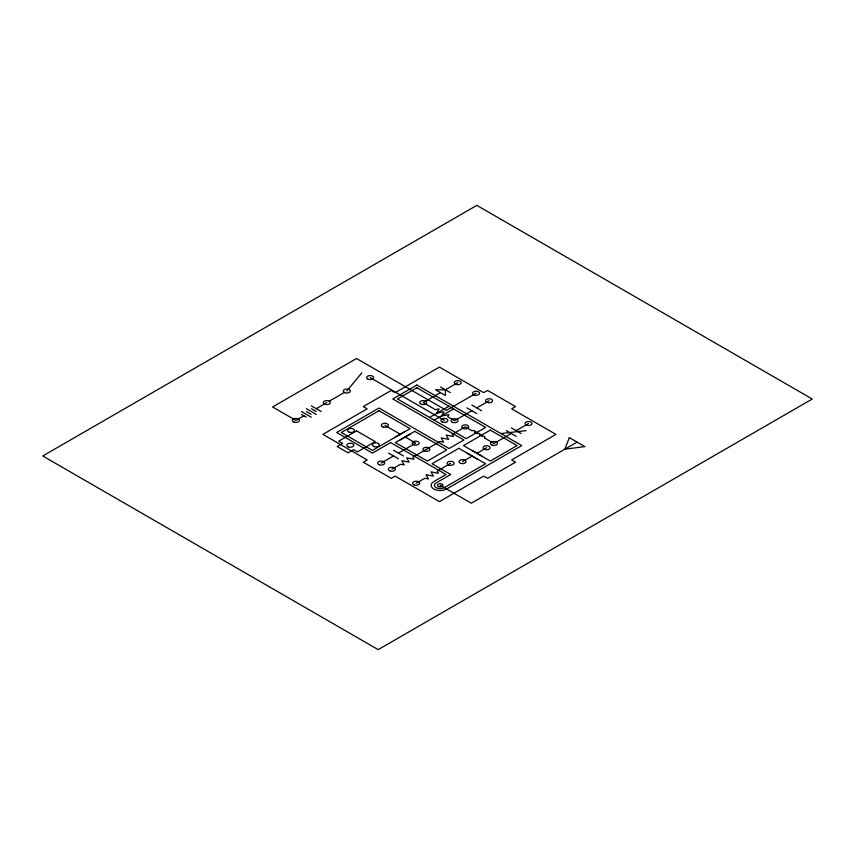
<?xml version="1.0" encoding="UTF-8"?>
<svg xmlns="http://www.w3.org/2000/svg" width="855" height="855" viewBox="0 0 855 855"><rect width="100%" height="100%" fill="white"/><g stroke="black" fill="none" stroke-linecap="round" stroke-linejoin="round"><path stroke-width="1.28" d="M346.831 391.024L361.847 372.78M303.899 415.808L295.894 420.425L272.595 406.969L356.546 358.502L446.406 410.389L476.085 393.257M316.232 408.69L326.77 402.598M329.239 401.177L344.362 392.445M440.464 392.627L423.204 402.598L435.387 409.63L439.085 408.914L436.627 413.189L444.023 411.768L441.554 416.043L448.95 414.611L447.721 416.748L454.571 420.703L471.832 410.731M445.402 389.784L445.402 395.48L435.537 389.784L445.402 389.784L457.735 382.666M395.32 437.044L405.185 431.348M429.52 417.454L448.939 406.243M434.18 420.147L453.599 408.936M400.247 439.887L410.111 434.19M381.202 463.057L393.535 455.939M398.462 453.097L415.722 443.125L405.185 437.044M476.769 407.888L489.092 400.771M391.879 469.224L400.514 464.244L404.212 464.96L401.743 460.685L409.139 462.106L406.681 457.842L414.077 459.263L412.847 457.126L439.972 441.458L443.67 442.174L441.201 437.899L448.608 439.331L446.139 435.056L453.535 436.478L452.306 434.34L465.248 426.869L472.099 430.824A1.742 1.005 0 0 1 474.557 430.824A1.742 1.005 0 0 1 474.557 432.245A1.742 1.005 0 0 1 477.026 432.245A1.742 1.005 0 0 1 477.026 433.667A1.742 1.005 0 0 1 479.495 433.667A1.742 1.005 0 0 1 479.495 435.099A1.742 1.005 0 0 1 481.964 435.099A1.742 1.005 0 0 1 481.964 436.52A1.742 1.005 0 0 1 484.422 436.52A1.742 1.005 0 0 1 484.422 437.942L493.987 443.467L511.258 433.496M416.15 483.246L424.785 478.266L428.483 478.971L426.025 474.696L433.421 476.128L430.952 471.853L438.348 473.275L437.119 471.137L450.681 463.314M462.534 461.625L472.099 456.1M477.037 453.257L486.613 447.721M516.185 430.653L528.518 423.524M577.104 442.121L471.265 503.221L440.197 485.287M501.393 433.496L526.049 430.653M440.464 386.93L450.339 392.627M471.832 405.035L481.696 410.731M511.258 427.799L521.123 433.496M466.894 407.888L476.769 413.585M506.32 430.653L516.185 436.349M370.14 377.568L444.376 420.425M472.099 450.403L481.974 456.1M467.172 453.257L477.037 458.943M384.846 425.298L400.247 434.19M393.535 450.243L403.4 455.939M311.295 405.836L321.159 411.533M388.598 453.097L398.462 458.793M311.434 408.765L316.094 411.458M306.357 408.69L316.232 414.386M306.496 411.618L311.156 414.301M301.43 411.533L311.295 417.229M301.569 414.461L306.229 417.155M569.345 437.632L564.824 449.206L584.873 446.599L569.345 437.632M476.823 205.371L42.75 455.982L378.177 649.629L812.25 399.018L476.823 205.371M391.259 390.436L363.29 406.574L367.18 408.818L322.901 434.383L367.18 459.947L363.29 462.192L391.259 478.33L395.138 476.096L439.417 501.65L483.695 476.096L487.585 478.33L515.544 462.192L511.664 459.947L555.942 434.383L511.664 408.818L515.544 406.574L487.585 390.436L483.695 392.669L439.417 367.105L395.138 392.669L391.259 390.436M416.887 385.049L392.808 398.954L463.891 439.983L449.132 448.512L379.022 408.038L336.688 432.48L372.417 453.107L390.671 442.569L446.021 474.525L433.784 481.589A9.063 5.237 0 0 0 433.784 488.985A9.063 5.237 0 0 0 446.609 488.985L521.764 445.594L416.887 385.049M416.887 387.743L397.468 398.954L466.221 438.647L485.64 427.425L416.887 387.743M379.022 410.721L341.348 432.48L372.417 450.414L410.101 428.665L379.022 410.721M356.588 430.856L338.719 441.169L342.609 443.414L337.169 446.545L348.049 452.829L353.478 449.687L357.369 451.932L375.238 441.618L356.588 430.856M414.761 431.358L395.341 442.569L427.382 461.069L446.802 449.858L414.761 431.358M458.836 448.287L432.042 463.763L450.681 474.525L436.114 482.925A5.771 3.335 0 0 0 436.114 487.639A5.771 3.335 0 0 0 444.279 487.639L485.64 463.763L458.836 448.287M490.3 430.118L463.496 445.594L490.3 461.069L517.104 445.594L490.3 430.118M455.779 384.333A3.484 2.009 0 0 0 461.208 382.805A3.484 2.009 0 0 0 456.207 380.849A3.484 2.009 0 0 0 455.779 384.333M421.462 404.34A3.484 2.009 0 0 0 426.688 402.598A3.484 2.009 0 0 0 421.462 400.856A3.484 2.009 0 0 0 421.462 404.34M526.562 425.192A3.484 2.009 0 0 0 532.002 423.674A3.484 2.009 0 0 0 526.99 421.718A3.484 2.009 0 0 0 526.562 425.192M460.781 463.367A3.484 2.009 0 0 0 466.018 461.625A3.484 2.009 0 0 0 460.781 459.883A3.484 2.009 0 0 0 460.781 463.367M484.657 449.388A3.484 2.009 0 0 0 490.086 447.87A3.484 2.009 0 0 0 485.084 445.915A3.484 2.009 0 0 0 484.657 449.388M492.245 445.209A3.484 2.009 0 0 0 497.482 443.467A3.484 2.009 0 0 0 492.245 441.714A3.484 2.009 0 0 0 492.245 445.209M383.104 427.04A3.484 2.009 0 0 0 388.341 425.298A3.484 2.009 0 0 0 383.104 423.556A3.484 2.009 0 0 0 383.104 427.04M463.292 428.537A3.484 2.009 0 0 0 468.732 427.008A3.484 2.009 0 0 0 463.72 425.063A3.484 2.009 0 0 0 463.292 428.537M452.616 422.37A3.484 2.009 0 0 0 458.045 420.842A3.484 2.009 0 0 0 453.043 418.897A3.484 2.009 0 0 0 452.616 422.37M487.136 402.438A3.484 2.009 0 0 0 492.576 400.91A3.484 2.009 0 0 0 487.574 398.954A3.484 2.009 0 0 0 487.136 402.438M448.725 464.981A3.484 2.009 0 0 0 454.165 463.453A3.484 2.009 0 0 0 449.164 461.497A3.484 2.009 0 0 0 448.725 464.981M414.205 484.913A3.484 2.009 0 0 0 419.634 483.385A3.484 2.009 0 0 0 414.632 481.429A3.484 2.009 0 0 0 414.205 484.913M379.46 464.81A3.484 2.009 0 0 0 384.686 463.057A3.484 2.009 0 0 0 379.46 461.315A3.484 2.009 0 0 0 379.46 464.81M413.777 444.792A3.484 2.009 0 0 0 419.207 443.275A3.484 2.009 0 0 0 414.205 441.319A3.484 2.009 0 0 0 413.777 444.792M389.923 470.902A3.484 2.009 0 0 0 395.363 469.374A3.484 2.009 0 0 0 390.35 467.418A3.484 2.009 0 0 0 389.923 470.902M424.454 450.959A3.484 2.009 0 0 0 429.883 449.441A3.484 2.009 0 0 0 424.882 447.486A3.484 2.009 0 0 0 424.454 450.959M438.829 486.655A2.747 1.582 0 0 0 442.943 485.287A2.747 1.582 0 0 0 438.829 483.909A2.747 1.582 0 0 0 438.829 486.655M474.13 394.925A3.484 2.009 0 0 0 479.559 393.396A3.484 2.009 0 0 0 474.557 391.44A3.484 2.009 0 0 0 474.13 394.925M368.184 379.235A3.484 2.009 0 0 0 373.614 377.707A3.484 2.009 0 0 0 368.612 375.751A3.484 2.009 0 0 0 368.184 379.235M442.42 422.092A3.484 2.009 0 0 0 447.849 420.564A3.484 2.009 0 0 0 442.847 418.608A3.484 2.009 0 0 0 442.42 422.092M345.089 392.766A3.484 2.009 0 0 0 350.326 391.024A3.484 2.009 0 0 0 345.089 389.271A3.484 2.009 0 0 0 345.089 392.766M374.127 446.577A3.484 2.009 0 0 0 379.363 444.835A3.484 2.009 0 0 0 374.127 443.093A3.484 2.009 0 0 0 374.127 446.577M349.268 432.224A3.484 2.009 0 0 0 354.504 430.482A3.484 2.009 0 0 0 349.268 428.74A3.484 2.009 0 0 0 349.268 432.224M348.37 446.898A3.484 2.009 0 0 0 353.799 445.38A3.484 2.009 0 0 0 348.797 443.424A3.484 2.009 0 0 0 348.37 446.898M294.152 422.167A3.484 2.009 0 0 0 299.378 420.425A3.484 2.009 0 0 0 294.152 418.683A3.484 2.009 0 0 0 294.152 422.167M324.815 404.265A3.484 2.009 0 0 0 330.254 402.748A3.484 2.009 0 0 0 325.253 400.792A3.484 2.009 0 0 0 324.815 404.265"/></g></svg>
